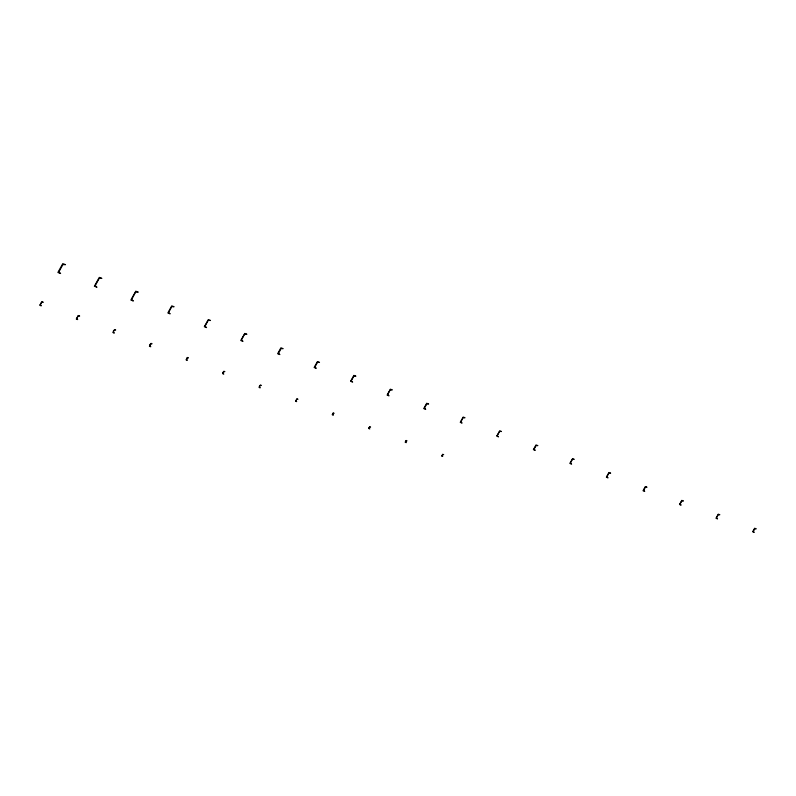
<?xml version="1.0" encoding="UTF-8"?>
<svg xmlns="http://www.w3.org/2000/svg" width="796" height="796" viewBox="0 0 796 796"><rect width="100%" height="100%" fill="white"/><g stroke="black" fill="none" stroke-linecap="round" stroke-linejoin="round"><path stroke-width="1.19" d="M441.969 455.76L442.675 456.426L441.671 456.048L442.656 454.277L443.651 454.655L442.546 454.685M295.893 400.786L296.659 401.612L295.555 401.194L296.858 398.826L297.963 399.244L296.729 399.264M58.844 271.963L60.615 273.506L57.899 272.481L62.785 263.615L65.501 264.64L62.864 264.62L58.844 271.963M95.192 285.694L96.953 287.237L94.386 286.262L99.281 277.406L101.848 278.371L99.251 278.311L95.202 285.655M131.599 299.455L133.36 300.988L130.872 300.052L135.768 291.187L138.245 292.132L135.619 292.112L131.599 299.455M168.563 312.52L170.165 313.833L167.856 312.957L171.767 305.863L174.085 306.739L171.797 306.629L168.563 312.52M204.96 326.27L206.572 327.584L204.343 326.738L208.254 319.654L210.482 320.49L208.234 320.35L205 326.181M241.377 340.031L242.979 341.345L240.83 340.529L244.75 333.444L246.889 334.25L244.611 334.141L241.387 339.982M424.397 408.209L425.701 409.313L423.77 408.587L426.706 403.264L428.636 404L426.775 403.9L424.407 408.159M460.765 421.95L462.078 423.054L460.257 422.368L463.192 417.054L465.013 417.741L463.103 417.681L460.765 421.95M497.211 435.73L498.525 436.835L496.754 436.158L499.689 430.845L501.46 431.512L499.59 431.422L497.251 435.631M40.278 304.918L41.283 305.823L39.8 305.266L41.76 301.724L43.243 302.281L41.78 302.221L40.278 304.918M76.685 318.669L77.69 319.584L76.287 319.057L78.247 315.514L79.65 316.042L78.157 316.002L76.705 318.629M113.41 332.23L114.326 333.066L112.942 332.549L114.574 329.594C118.007 330.708 112.415 328.857 113.42 332.191M149.797 345.981L150.772 346.708L149.429 346.34L151.061 343.384C154.285 344.389 148.752 342.718 149.797 345.981M186.543 359.513L187.339 360.299L186.085 359.832L187.388 357.464C190.493 358.558 185.776 356.857 186.543 359.513M222.98 373.284L223.775 374.07L222.572 373.613L223.875 371.254C226.82 372.329 222.402 370.608 222.999 373.244M259.426 387.055L260.212 387.841L259.068 387.403L260.372 385.045C263.257 386.06 258.68 384.428 259.446 387.015M278.451 353.364L279.864 354.558L277.655 353.732L280.908 347.822L283.117 348.658L281.147 348.519L278.471 353.325M314.828 367.115L316.251 368.309L314.141 367.513L317.405 361.603L319.504 362.409L317.524 362.26L314.828 367.115M332.678 414.418L333.375 415.124L332.211 414.686L333.186 412.915C335.822 414.039 332.42 412.338 332.688 414.378M351.215 380.866L352.628 382.06L350.628 381.304L353.892 375.394L355.892 376.15L353.872 376.05L351.235 380.816M369.095 428.178L369.792 428.885L368.697 428.477L369.672 426.696C372.259 427.741 368.747 426.159 369.095 428.178M387.602 394.617L389.015 395.811L387.115 395.095L390.378 389.184L392.279 389.901L390.259 389.801L387.602 394.617M405.512 441.939L406.219 442.646L405.184 442.258L406.159 440.486C408.617 441.481 405.065 439.939 405.512 441.939M534.046 449.282L535.25 450.347L533.4 449.65L536.016 444.924L537.857 445.621L536.096 445.571L534.066 449.233M570.404 463.013L571.598 464.088L569.896 463.441L572.503 458.715L574.205 459.362L572.483 459.272L570.404 463.013M606.831 476.784L608.035 477.849L606.383 477.232L608.99 472.506L610.641 473.123L608.88 473.073L606.851 476.734M643.606 490.366L644.71 491.351L643.039 490.724L645.317 486.585L646.999 487.222L645.407 487.142L643.606 490.366M680.023 504.127L681.127 505.112L679.525 504.505L681.804 500.376L683.406 500.973L681.784 500.933L680.043 504.077M716.43 517.888L717.544 518.873L716.012 518.295L718.3 514.166L719.823 514.733L718.191 514.694L716.45 517.838M753.235 531.469L754.24 532.385L752.668 531.788L754.628 528.245L756.2 528.842L754.737 528.773L753.255 531.43"/></g></svg>
